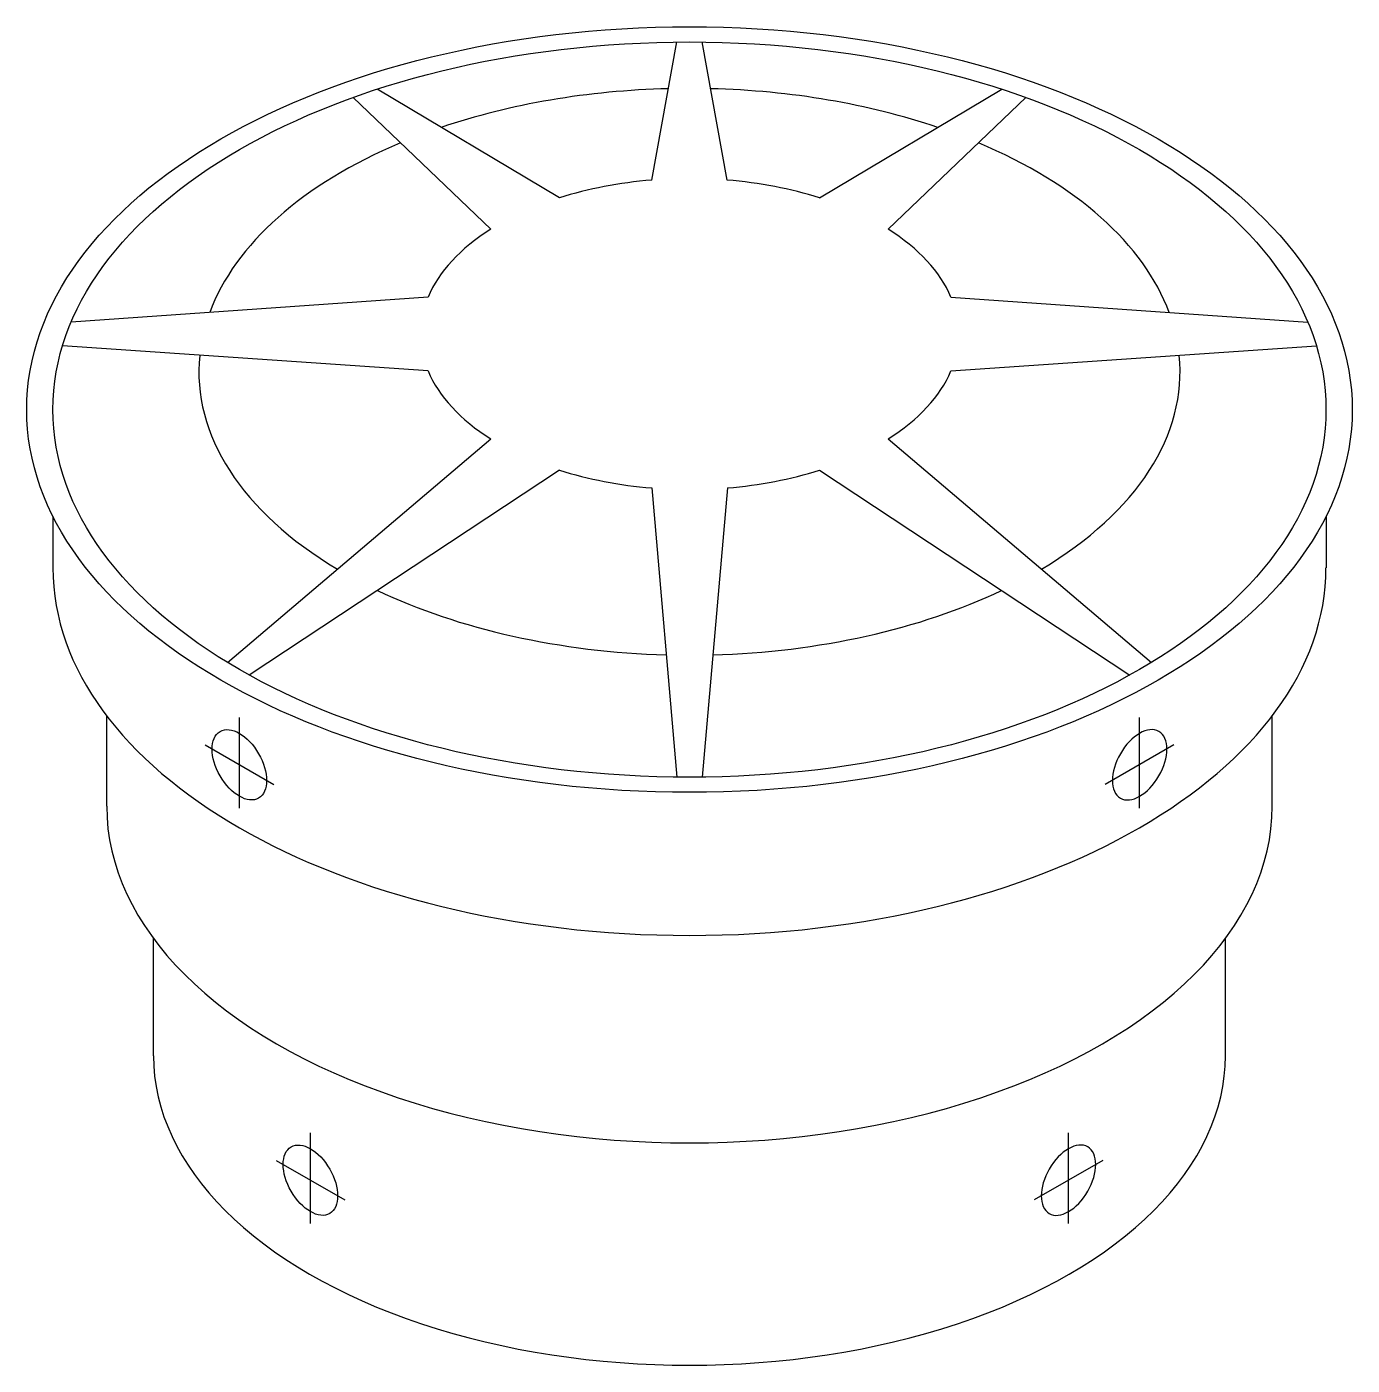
# Model space of a CAD drawing. Header units: millimetres. Extents: x -9801.07 to -9798.97, y -25.84 to -23.71.
import ezdxf

# ---------------------------------------------------------------- set-up
doc = ezdxf.new("R2010")
doc.units = ezdxf.units.MM
doc.linetypes.add('CENTER2', pattern=[1.125, 0.75, -0.125, 0.125, -0.125])
doc.layers.add('Tub_equipamentos', color=3, linetype='Continuous')

msp = doc.modelspace()

# ---------------------------------------------------------------- linework, layer by layer
at = {"layer": 'Tub_equipamentos', "color": 2}
for p, q in [((-9800.0791, -23.9569), (-9800.0392, -23.7375)), ((-9799.9592, -23.9569), (-9799.9992, -23.7375)), ((-9800.2258, -23.9852), (-9800.5158, -23.8126)), ((-9799.8125, -23.9852), (-9799.5226, -23.8126)), ((-9800.3348, -24.0347), (-9800.5536, -23.8255)), ((-9799.7035, -24.0347), (-9799.4847, -23.8255)), ((-9800.4347, -24.1427), (-9801.0019, -24.1828)), ((-9799.6036, -24.1427), (-9799.0364, -24.1828)), ((-9800.4347, -24.2602), (-9801.0155, -24.2204)), ((-9799.6036, -24.2602), (-9799.0228, -24.2204)), ((-9800.7534, -24.7232), (-9800.3348, -24.3682)), ((-9799.7035, -24.3682), (-9799.2849, -24.7232)), ((-9800.2258, -24.4177), (-9800.7188, -24.7433)), ((-9799.8125, -24.4177), (-9799.3195, -24.7433)), ((-9800.0791, -24.446), (-9800.0392, -24.9054)), ((-9799.9589, -24.446), (-9799.9992, -24.9055))]:
    msp.add_line(p, q, dxfattribs=at)
at = {"layer": 'Tub_equipamentos'}
for p, q in [((-9801.0308, -24.4908), (-9801.0308, -24.5729)), ((-9799.0075, -24.4908), (-9799.0075, -24.5729)), ((-9800.9454, -24.9518), (-9800.9454, -24.8078)), ((-9799.0929, -24.9518), (-9799.0929, -24.8078)), ((-9800.8711, -25.348), (-9800.8711, -25.1617)), ((-9799.1672, -25.348), (-9799.1672, -25.1617))]:
    msp.add_line(p, q, dxfattribs=at)
at = {"layer": 'Tub_equipamentos', "color": 1, "linetype": 'CENTER2'}
for p, q in [((-9800.7345, -24.9546), (-9800.7345, -24.8105)), ((-9799.3038, -24.9546), (-9799.3038, -24.8105)), ((-9800.789, -24.8544), (-9800.68, -24.9174)), ((-9799.2493, -24.8544), (-9799.3583, -24.9174)), ((-9800.6216, -25.6144), (-9800.6216, -25.4704)), ((-9799.4168, -25.6144), (-9799.4168, -25.4704)), ((-9800.6761, -25.5143), (-9800.567, -25.5772)), ((-9799.3622, -25.5143), (-9799.4713, -25.5772))]:
    msp.add_line(p, q, dxfattribs=at)
at = {"layer": 'Tub_equipamentos'}
msp.add_ellipse((-9800.0192, -24.3215), major_axis=(-1.0533, 0), ratio=0.57735, dxfattribs=at)
at = {"layer": 'Tub_equipamentos', "color": 1}
msp.add_ellipse((-9800.0192, -24.3215), major_axis=(-1.0116, 0), ratio=0.57735, dxfattribs=at)
for start_param, end_param in [(4.755383, 5.243225), (4.181553, 4.669395), (5.34198, 6.072384), (9.63558, 10.365983), (6.22516, 7.053682), (8.654281, 9.482803), (7.16454, 7.806643), (7.901471, 8.543423)]:
    msp.add_ellipse((-9800.0192, -24.2615), major_axis=(-0.7797, 0), ratio=0.57735, start_param=start_param, end_param=end_param, dxfattribs=at)
at = {"layer": 'Tub_equipamentos', "color": 2}
for start_param, end_param in [(4.85298, 5.216533), (4.208245, 4.571798), (5.542326, 6.043109), (9.664854, 10.165638), (6.523262, 7.024045), (8.683918, 9.184702), (7.349838, 7.71339), (7.995198, 8.358125)]:
    msp.add_ellipse((-9800.0192, -24.2015), major_axis=(-0.4278, 0), ratio=0.57735, start_param=start_param, end_param=end_param, dxfattribs=at)
at = {"layer": 'Tub_equipamentos'}
for centre, major_axis, start_param, end_param in [((-9800.0192, -24.5729), (1.0116, 0), 3.141593, 6.283185), ((-9800.0192, -24.9518), (-0.9262, 0), 0, 3.141593), ((-9800.0192, -25.348), (-0.8519, 0), 0, 3.141593)]:
    msp.add_ellipse(centre, major_axis=major_axis, ratio=0.57735, start_param=start_param, end_param=end_param, dxfattribs=at)
at = {"layer": 'Tub_equipamentos', "color": 2}
for centre in [(-9800.7345, -24.8859), (-9800.6216, -25.5458)]:
    msp.add_ellipse(centre, major_axis=(0.0306, -0.053), ratio=0.57735, dxfattribs=at)
at = {"layer": 'Tub_equipamentos', "color": 2, "extrusion": (0, 0, -1)}
for centre in [(-9799.3038, -24.8859), (-9799.4168, -25.5458)]:
    msp.add_ellipse(centre, major_axis=(-0.0306, -0.053), ratio=0.57735, dxfattribs=at)

doc.saveas('drawing.dxf')
